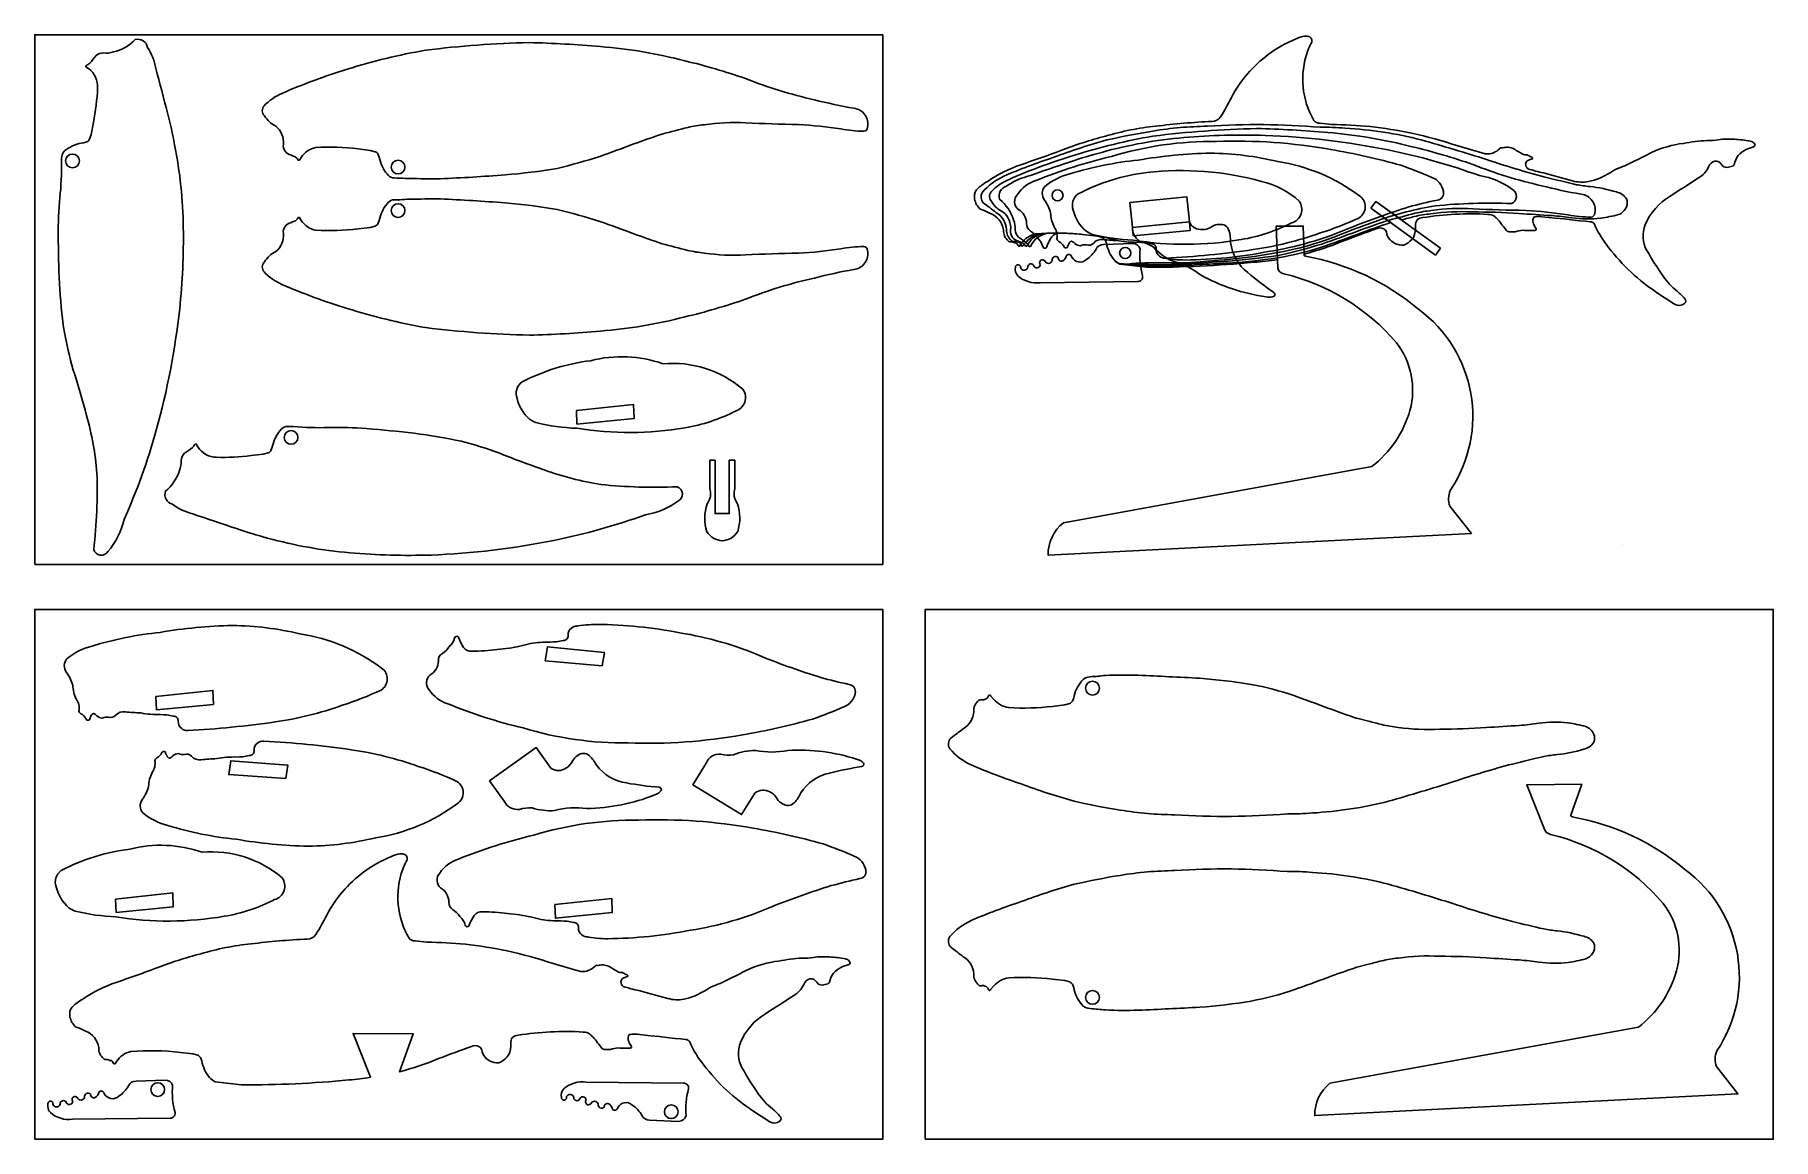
# Model space of a CAD drawing. Header units: millimetres. Extents: x 0 to 16.4, y 0 to 10.4.
import ezdxf

# ---------------------------------------------------------------- set-up
doc = ezdxf.new("R2010")
doc.units = ezdxf.units.MM
doc.layers.get('0').update_dxf_attribs({"color": 6})
doc.layers.add('Holes', color=50, linetype='Continuous')
doc.layers.add('Outside', color=180, linetype='Continuous')

msp = doc.modelspace()

# ---------------------------------------------------------------- linework, layer by layer
at = {"color": 5}
for p, q in [((12.605, 8.786), (12.652, 8.85)), ((12.605, 8.786), (13.214, 8.344)), ((12.652, 8.85), (13.261, 8.408)), ((10.072, 8.509), (10.072, 8.509)), ((13.214, 8.344), (13.261, 8.408)), ((14.973, 5.611), (14.973, 5.611)), ((9.653, 4.615), (9.653, 4.615))]:
    msp.add_line(p, q, dxfattribs=at)
at = {"color": 1}
for points in [[(0, 5.423), (8, 5.423), (8, 10.423), (0, 10.423)], [(10.355, 8.603), (10.892, 8.656), (10.899, 8.577), (10.362, 8.524)], [(10.355, 8.603), (10.892, 8.656), (10.899, 8.577), (10.362, 8.524)], [(10.355, 8.603), (10.892, 8.656), (10.899, 8.577), (10.362, 8.524)], [(0, 0), (8, 0), (8, 5), (0, 5)], [(8.4, 0), (16.4, 0), (16.4, 5), (8.4, 5)]]:
    msp.add_lwpolyline(points, close=True, dxfattribs=at)
at = {"color": 6}
for points in [[(10.236, 8.258, -0.094864), (10.183, 8.298, -0.126152), (10.109, 8.456), (10.097, 8.487, 0.129927), (10.072, 8.509), (10.025, 8.522), (9.91, 8.535, 0.050137), (9.441, 8.543, 0.201995), (9.308, 8.452), (9.297, 8.434, -0.367695), (9.287, 8.428, -0.149113), (9.276, 8.434, 0.361469), (9.244, 8.46, 0.030259), (9.214, 8.469, -0.275964), (9.183, 8.477, -0.225828), (9.138, 8.581, 0.282125), (9.013, 8.736, 0.075836), (8.937, 8.77, -0.204958), (8.901, 8.795, -0.177681), (8.864, 8.903, -0.046998), (8.871, 8.941, -0.107139), (8.902, 8.977, -0.047433), (8.993, 9.042, -0.066033), (9.302, 9.196, 0.003948), (9.678, 9.329, -0.031544), (10.101, 9.466, -0.046529), (10.575, 9.56, -0.018505), (11.105, 9.605, 0.228748), (11.186, 9.647, 0.028348), (11.289, 9.832, -0.113295), (11.636, 10.235, -0.069202), (11.898, 10.384, -0.079581), (11.979, 10.409, -0.163526), (12.027, 10.402, -0.430853), (12.039, 10.337, 0.048569), (12.006, 10.264, 0.220863), (12.066, 9.613, 0.234798), (12.122, 9.588, 0.019608), (12.234, 9.576, -0.014502), (12.597, 9.557, -0.02176), (12.989, 9.494, -0.02303), (13.425, 9.374, 0.012823), (13.683, 9.3, 0.151239), (13.761, 9.31, 0.107286), (13.818, 9.347, -0.229679), (13.847, 9.357, 0.019671), (13.87, 9.359, -0.161795), (13.925, 9.356, -0.088565), (13.976, 9.332, -0.020787), (14.021, 9.304, 0.187613), (14.067, 9.291, -0.144639), (14.089, 9.284, 0.07893), (14.123, 9.267, -0.269806), (14.128, 9.261, -0.33556), (14.128, 9.253, -0.140964), (14.116, 9.248, 0.112211), (14.084, 9.236, 0.253428), (14.064, 9.2, 0.238359), (14.086, 9.158, 0.023573), (14.231, 9.119, 0.002844), (14.507, 9.044, 0.112221), (14.658, 9.037, 0.090569), (14.861, 9.121, -0.06198), (14.94, 9.163, 0.039126), (15.095, 9.233, 0.020166), (15.25, 9.312, -0.075791), (15.552, 9.398, -0.032244), (15.774, 9.425, 0.052442), (15.881, 9.431, -0.065712), (16.033, 9.436, -0.03056), (16.183, 9.419, -0.166748), (16.219, 9.399, -0.494274), (16.216, 9.365, -0.065708), (16.214, 9.364, 0.025026), (16.205, 9.362, 0.029544), (16.144, 9.339, 0.248396), (16.031, 9.198, -0.188946), (16.025, 9.19, -0.08424), (16.014, 9.184, -0.067918), (15.963, 9.171, -0.312369), (15.913, 9.198, 0.260228), (15.85, 9.23, 0.253497), (15.789, 9.177, -0.160794), (15.694, 9.071, 0.000287), (15.428, 8.9, 0.163211), (15.192, 8.629, 0.231323), (15.207, 8.388, 0.02189), (15.36, 8.146, 0.072127), (15.493, 8.002, -0.042417), (15.567, 7.932, -0.433641), (15.562, 7.886, -0.310106), (15.469, 7.881, -0.01729), (15.275, 8.008, -0.085876), (14.823, 8.448, -0.0613), (14.713, 8.634, 0.284284), (14.673, 8.658), (14.628, 8.663), (14.576, 8.668), (14.517, 8.674), (14.426, 8.686), (14.342, 8.693), (14.217, 8.706, 0.06657), (14.15, 8.704, 0.271207), (14.137, 8.693, 0.193938), (14.138, 8.637, 0.039507), (14.16, 8.597, -0.660271), (14.151, 8.575, -0.036877), (14.055, 8.577, 0.109122), (13.985, 8.568, -0.096821), (13.91, 8.563, -0.274814), (13.873, 8.587, 0.036219), (13.791, 8.69, -0.064905), (13.772, 8.707, 0.189754), (13.708, 8.728, 0.05503), (13.094, 8.697, 0.465762), (13.025, 8.622, -0.119406), (13.005, 8.51, -0.081273), (12.935, 8.445, -0.236759), (12.849, 8.447, -0.291476), (12.751, 8.561, 0.189296), (12.725, 8.592, 0.248435), (12.655, 8.592, 0.005219), (12.345, 8.477, -0.035993), (11.975, 8.353), (11.966, 8.617), (11.712, 8.617), (11.722, 8.301, -0.020751), (11.499, 8.276, -0.025577), (10.486, 8.229)], [(11.975, 8.347), (11.966, 8.617), (11.712, 8.617), (11.725, 8.221, 0.284525), (11.783, 8.167, -0.159066), (12.846, 7.515, -0.234135), (12.973, 6.878, -0.159244), (12.613, 6.347), (9.703, 5.818, 0.228896), (9.559, 5.513), (13.552, 5.717), (13.349, 5.974, -0.182198), (13.352, 6.122, 0.402183), (13.052, 7.834, 0.131777), (11.988, 8.332, -0.291275)]]:
    msp.add_lwpolyline(points, format="xyb", close=True, dxfattribs=at)
at = {"color": 5}
msp.add_lwpolyline([(12.605, 8.786), (12.652, 8.85), (12.892, 8.675, 0.002019), (13.015, 8.708, -0.031134), (13.171, 8.733, -0.04883), (13.561, 8.751, -0.016635), (14.001, 8.736, -0.000525), (14.313, 8.716, -0.014406), (14.499, 8.696, 0.064039), (14.772, 8.691, 0.021836), (14.939, 8.725, 0.211501), (15.015, 8.8, 0.215185), (15.015, 8.874, 0.208934), (14.92, 8.939, 0.048672), (14.67, 8.99, -0.019904), (14.545, 9.008, -0.003846), (14.249, 9.079, -0.018554), (13.696, 9.245, 0.007664), (13.079, 9.431, 0.049241), (12.36, 9.541, 0.027825), (12.125, 9.55, 0.03773), (11.063, 9.559, 0.038881), (10.548, 9.514, 0.015815), (10.115, 9.43, 0.022192), (9.612, 9.266, 0.021332), (9.141, 9.088, 0.102955), (8.939, 8.936, 0.323401), (8.949, 8.835, -0.013714), (9.067, 8.746, -0.255446), (9.166, 8.584, 0.225828), (9.212, 8.481, 0.275964), (9.243, 8.473, -0.159944), (9.272, 8.469, -0.239198), (9.305, 8.438, 0.450537), (9.317, 8.429, 0.24727), (9.328, 8.439), (9.354, 8.467, -0.194392), (9.496, 8.547, -0.044172), (9.91, 8.535), (10.025, 8.522), (10.072, 8.509, -0.129927), (10.097, 8.487), (10.109, 8.456, 0.126152), (10.183, 8.298, 0.244017), (10.266, 8.257, -0.013221), (10.409, 8.244, 0.020551), (10.719, 8.242, 0.00391), (11.298, 8.27, 0.02216), (11.784, 8.328, 0.035782), (12.186, 8.434, 0.005856), (12.506, 8.551, -0.00531), (12.772, 8.645, 0.000327), (12.792, 8.65)], format="xyb", close=True, dxfattribs=at)
at = {"color": 4}
msp.add_lwpolyline([(10.183, 8.298, -0.126152), (10.109, 8.456), (10.097, 8.487, 0.129927), (10.072, 8.509), (10.025, 8.522), (9.91, 8.535, 0.042571), (9.511, 8.548, 0.214494), (9.374, 8.454), (9.358, 8.428, -0.377001), (9.344, 8.431, 0.239198), (9.311, 8.463, -0.05853), (9.276, 8.477, -0.38558), (9.205, 8.578, 0.25429), (9.135, 8.748, -0.137099), (9.027, 8.847, -0.396687), (9.023, 8.941, -0.106382), (9.192, 9.058, -0.030208), (9.808, 9.286, -0.032904), (10.548, 9.466, -0.02498), (11.526, 9.538, -0.015398), (12.198, 9.5, -0.043798), (12.992, 9.366, -0.025384), (13.566, 9.198, 0.038369), (14.214, 8.998, 0.019615), (14.588, 8.918, -0.435416), (14.717, 8.739, -0.383995), (14.679, 8.701, -0.042726), (14.464, 8.723, 0.02414), (14.065, 8.765, -0.009609), (13.565, 8.781, 0.04883), (13.175, 8.764, 0.031134), (13.02, 8.738, 0.000191), (12.777, 8.674, 0.009057), (12.51, 8.581, -0.005856), (12.19, 8.464, -0.020278), (11.788, 8.351, -0.024487), (11.297, 8.29, -0.009888), (10.686, 8.253, -0.009943), (10.394, 8.256, -0.023718), (10.308, 8.259, -0.010082), (10.236, 8.261, -0.164308)], format="xyb", close=True, dxfattribs=at)
at = {"color": 7}
msp.add_lwpolyline([(9.584, 8.551, 0.25555), (9.408, 8.452), (9.392, 8.426, -0.377001), (9.378, 8.429, 0.126525), (9.356, 8.458, 0.028739), (9.28, 8.514, -0.205796), (9.249, 8.582, 0.112113), (9.234, 8.675, 0.146466), (9.102, 8.87, -0.437626), (9.168, 8.993, -0.103541), (9.36, 9.084, -0.003281), (9.771, 9.225, -0.019092), (10.066, 9.313, -0.047219), (10.84, 9.452, -0.029546), (11.607, 9.473, -0.040312), (12.766, 9.336, -0.037282), (13.629, 9.093, -0.122966), (13.939, 8.962, -0.655428), (13.929, 8.829, 0.037312), (13.209, 8.807, 0.045925), (12.673, 8.67, 0.011518), (12.255, 8.513, -0.026937), (11.892, 8.401, -0.021352), (11.449, 8.324, -0.009159), (10.997, 8.28, -0.026394), (10.64, 8.27, 0.03262), (10.308, 8.259, -0.010082), (10.236, 8.261, -0.164308), (10.183, 8.298, -0.126152), (10.109, 8.456), (10.097, 8.487, 0.129927), (10.072, 8.509), (10.025, 8.522), (9.91, 8.535, 0.034804)], format="xyb", close=True, dxfattribs=at)
at = {"color": 2}
msp.add_lwpolyline([(10.668, 8.314, -0.233512), (10.611, 8.333, -0.282358), (10.579, 8.401, 0.438262), (10.531, 8.451, 0.062507), (10.411, 8.464, -0.04976), (10.225, 8.479, 0.022133), (10.025, 8.522), (9.91, 8.535, 0.025396), (9.672, 8.551, 0.252993), (9.593, 8.515, 0.052076), (9.548, 8.425, -0.839649), (9.509, 8.425, 0.162763), (9.459, 8.505, 0.119756), (9.393, 8.57, -0.288794), (9.356, 8.642, 0.266261), (9.277, 8.775, -0.423782), (9.269, 8.916, -0.170625), (9.444, 9.047, -0.038564), (10.156, 9.274, -0.076243), (11.145, 9.416, -0.053167), (12.225, 9.34, -0.02592), (12.885, 9.191, -0.018567), (13.18, 9.077, -0.256888), (13.288, 8.945, -0.448334), (13.231, 8.863, 0.018693), (12.963, 8.798, 0.020641), (12.409, 8.601, -0.06349), (11.634, 8.376, -0.044548), (10.853, 8.297, -0.033252), (10.646, 8.314)], format="xyb", dxfattribs=at)
at = {"color": 3}
for points in [[(10.531, 8.451, -0.438262), (10.579, 8.401, 0.282358), (10.611, 8.333, 0.233512), (10.668, 8.314, 0.022072), (11.494, 8.395, 0.050373), (12.125, 8.552, 0.032799), (12.492, 8.695, 0.541969), (12.497, 8.903, 0.122663), (11.725, 9.226, 0.056416), (11.09, 9.305, 0.037873), (10.408, 9.24, 0.048838), (9.765, 9.11, 0.113337), (9.529, 8.991, 0.362355), (9.525, 8.863, -0.086452), (9.583, 8.742, 0.104782), (9.616, 8.61, -0.205377), (9.642, 8.5, 0.236131), (9.661, 8.472, -0.157435), (9.706, 8.428, 0.552865), (9.741, 8.416, -0.119846), (9.755, 8.447, -0.373614), (9.782, 8.475, -0.047745), (9.812, 8.453, 0.216064), (9.864, 8.432, -0.199044), (9.921, 8.439, 0.280346), (9.989, 8.457, -0.259612), (10.079, 8.49, 0.016518), (10.225, 8.479, 0.04976), (10.411, 8.464, -0.062507)], [(9.486, 8.252, -1.017538), (9.528, 8.288, 0.70375), (9.597, 8.291, -0.722886), (9.654, 8.322, 0.592378), (9.698, 8.288, 0.178388), (9.734, 8.342, -0.59571), (9.783, 8.324, 0.490809), (9.92, 8.301, 0.113777), (10.011, 8.399, -0.312062), (10.083, 8.443), (10.357, 8.454, -0.312104), (10.427, 8.404, 0.09059), (10.45, 8.147, -0.475779), (10.403, 8.093), (9.484, 8.083, -0.211056), (9.274, 8.147, -0.236193), (9.251, 8.23, -0.782487), (9.298, 8.239, 1.01067), (9.367, 8.231, -0.744042), (9.422, 8.247, 0.805498)]]:
    msp.add_lwpolyline(points, format="xyb", close=True, dxfattribs=at)
at = {"color": 1}
for points in [[(9.975, 8.539, 0.05178), (10.36, 8.485, 0.083262), (11.381, 8.49, 0.077776), (11.856, 8.647, 0.518816), (11.927, 8.853, 0.127104), (11.573, 9.038, 0.096401), (10.491, 9.122, 0.090108), (9.844, 8.922, 0.344002), (9.797, 8.767, 0.158404), (9.915, 8.571, 0.054628)], [(11.691, 7.955, -0.177216), (11.616, 7.949, -0.09015), (10.997, 8.156, 0.101024), (10.722, 8.291, -0.094072), (10.552, 8.419, 0.094848), (10.442, 8.466, -0.317842), (10.355, 8.603), (10.331, 8.839), (10.868, 8.892), (10.892, 8.656, 0.313068), (11.015, 8.584, 0.154737), (11.106, 8.614, -0.140588), (11.171, 8.632, -0.384314), (11.265, 8.577, -0.081159), (11.281, 8.463, 0.20303), (11.442, 8.179, 0.021344), (11.688, 7.991, -0.474811)]]:
    msp.add_lwpolyline(points, format="xyb", close=True, dxfattribs=at)
at = {"color": 5}
msp.add_lwpolyline([(6.34, 5.733, -0.15829), (6.343, 5.996, 0.248082), (6.367, 6.143), (6.367, 6.407), (6.418, 6.407), (6.418, 5.904), (6.551, 5.904), (6.551, 6.407), (6.605, 6.407), (6.605, 6.143, 0.248082), (6.629, 5.996, -0.15829), (6.631, 5.733)], format="xyb", dxfattribs=at)
at = {"color": 3}
msp.add_circle((9.648, 8.907), 0.0519, dxfattribs=at)
at = {"color": 7}
msp.add_circle((10.287, 8.363), 0.0528, dxfattribs=at)
at = {"color": 6}
msp.add_circle((10.287, 8.363), 0.0528, dxfattribs=at)
at = {"color": 4}
msp.add_circle((10.287, 8.363), 0.0528, dxfattribs=at)
at = {"color": 1}
msp.add_circle((10.287, 8.363), 0.0528, dxfattribs=at)
at = {"color": 5}
for centre, start, end in [((6.496, 5.833), 212.5262, 266.7467), ((6.475, 5.833), 273.2674, 327.4731)]:
    msp.add_arc(centre, 0.185, start, end, dxfattribs=at)
at = {"layer": 'Holes'}
for points in [[(5.11, 6.877), (5.648, 6.934), (5.653, 6.801), (5.115, 6.748)], [(5.353, 4.467), (4.815, 4.516), (4.836, 4.647), (5.373, 4.594)], [(1.143, 4.179), (1.681, 4.236), (1.686, 4.104), (1.149, 4.051)], [(2.369, 3.403), (1.83, 3.441), (1.849, 3.572), (2.387, 3.531)], [(0.763, 2.267), (1.301, 2.324), (1.305, 2.192), (0.768, 2.139)], [(4.906, 2.214), (5.444, 2.271), (5.448, 2.139), (4.911, 2.086)]]:
    msp.add_lwpolyline(points, close=True, dxfattribs=at)
for centre in [(0.356, 9.232), (3.427, 9.174), (3.427, 8.763), (2.418, 6.623), (9.978, 4.257), (9.978, 1.339), (1.16, 0.468), (6.004, 0.26)]:
    msp.add_circle(centre, 0.065, dxfattribs=at)
at = {"layer": 'Outside'}
msp.add_line((9.764, 1.485), (9.764, 1.485), dxfattribs=at)
for points in [[(0.593, 9.92, 0.25555), (0.508, 10.103), (0.483, 10.121, -0.377001), (0.487, 10.134, 0.126525), (0.518, 10.154, 0.028739), (0.578, 10.226, -0.205796), (0.648, 10.251, 0.112113), (0.743, 10.26, 0.146466), (0.947, 10.377, -0.437626), (1.064, 10.303, -0.103541), (1.141, 10.105, -0.003281), (1.252, 9.685, -0.019092), (1.319, 9.384, -0.047219), (1.401, 8.602, -0.029546), (1.367, 7.835, -0.040312), (1.146, 6.69, -0.037282), (0.842, 5.847, -0.122966), (0.689, 5.546, -0.655428), (0.556, 5.566, 0.037312), (0.587, 6.286, 0.045925), (0.489, 6.83, 0.011518), (0.363, 7.259, -0.026937), (0.277, 7.629, -0.021352), (0.233, 8.076, -0.009159), (0.221, 8.53, -0.026394), (0.237, 8.887, 0.03262), (0.251, 9.219, -0.010082), (0.257, 9.291, -0.164308), (0.298, 9.34, -0.126152), (0.461, 9.403), (0.493, 9.413, 0.129927), (0.516, 9.436), (0.532, 9.483), (0.554, 9.596, 0.034804)], [(3.323, 9.109, -0.126152), (3.249, 9.267), (3.237, 9.298, 0.129927), (3.212, 9.319), (3.165, 9.332), (3.05, 9.346, 0.042571), (2.651, 9.359, 0.214494), (2.514, 9.265), (2.497, 9.239, -0.377001), (2.483, 9.242, 0.239198), (2.45, 9.273, -0.05853), (2.415, 9.288, -0.38558), (2.345, 9.389, 0.25429), (2.275, 9.559, -0.137099), (2.167, 9.658, -0.396687), (2.163, 9.752, -0.106382), (2.332, 9.869, -0.030208), (2.948, 10.097, -0.032904), (3.687, 10.277, -0.02498), (4.666, 10.349, -0.015398), (5.337, 10.311, -0.043798), (6.132, 10.177, -0.025384), (6.706, 10.009, 0.038369), (7.354, 9.809, 0.019615), (7.728, 9.729, -0.435416), (7.857, 9.55, -0.383995), (7.819, 9.512, -0.042726), (7.604, 9.534, 0.02414), (7.205, 9.576, -0.009609), (6.705, 9.592, 0.04883), (6.315, 9.574, 0.031134), (6.16, 9.549, 0.000191), (5.917, 9.485, 0.009057), (5.65, 9.392, -0.005856), (5.33, 9.275, -0.020278), (4.928, 9.162, -0.024487), (4.437, 9.101, -0.009888), (3.826, 9.064, -0.009943), (3.534, 9.067, -0.023718), (3.448, 9.07, -0.010082), (3.375, 9.072, -0.164308)], [(3.323, 8.827, 0.126152), (3.249, 8.67), (3.237, 8.639, -0.129927), (3.212, 8.617), (3.165, 8.604), (3.05, 8.591, -0.042571), (2.651, 8.578, -0.214494), (2.514, 8.671), (2.497, 8.698, 0.377001), (2.483, 8.695, -0.239198), (2.45, 8.663, 0.05853), (2.415, 8.649, 0.38558), (2.345, 8.548, -0.25429), (2.275, 8.378, 0.137099), (2.167, 8.279, 0.396687), (2.163, 8.185, 0.106382), (2.332, 8.067, 0.030208), (2.948, 7.84, 0.032904), (3.687, 7.659, 0.02498), (4.666, 7.588, 0.015398), (5.337, 7.626, 0.043798), (6.132, 7.76, 0.025384), (6.706, 7.928, -0.038369), (7.354, 8.127, -0.019615), (7.728, 8.208, 0.435416), (7.857, 8.387, 0.383995), (7.819, 8.425, 0.042726), (7.604, 8.403, -0.02414), (7.205, 8.361, 0.009609), (6.705, 8.345, -0.04883), (6.315, 8.362, -0.031134), (6.16, 8.388, -0.000191), (5.917, 8.451, -0.009057), (5.65, 8.545, 0.005856), (5.33, 8.661, 0.020278), (4.928, 8.774, 0.024487), (4.437, 8.836, 0.009888), (3.826, 8.873, 0.009943), (3.534, 8.87, 0.023718), (3.448, 8.866, 0.010082), (3.375, 8.865, 0.164308)], [(4.728, 6.763, 0.05178), (5.114, 6.709, 0.083262), (6.134, 6.714, 0.077776), (6.609, 6.871, 0.518816), (6.68, 7.077, 0.20168), (5.925, 7.318, 0.149264), (5.245, 7.347, 0.090108), (4.597, 7.146, 0.344002), (4.55, 6.991, 0.158404), (4.668, 6.795, 0.054628)], [(1.715, 6.435, -0.25555), (1.539, 6.534), (1.523, 6.56, 0.377001), (1.509, 6.557, -0.126525), (1.487, 6.528, -0.028739), (1.411, 6.473, 0.205796), (1.381, 6.405, -0.112113), (1.365, 6.311, -0.146466), (1.233, 6.116, 0.437626), (1.299, 5.993, 0.103541), (1.491, 5.902, 0.003281), (1.902, 5.762, 0.019092), (2.197, 5.673, 0.047219), (2.971, 5.535, 0.029546), (3.738, 5.513, 0.040312), (4.897, 5.651, 0.037282), (5.76, 5.893, 0.122966), (6.071, 6.024, 0.655428), (6.06, 6.157, -0.037312), (5.34, 6.179, -0.045925), (4.804, 6.316, -0.011518), (4.386, 6.473, 0.026937), (4.023, 6.586, 0.021352), (3.58, 6.662, 0.009159), (3.128, 6.706, 0.026394), (2.771, 6.716, -0.03262), (2.439, 6.727, 0.010082), (2.367, 6.725, 0.164308), (2.314, 6.688, 0.126152), (2.241, 6.53), (2.228, 6.499, -0.129927), (2.203, 6.478), (2.156, 6.465), (2.041, 6.451, -0.034804)], [(1.306, 3.994, -0.438262), (1.354, 3.945, 0.282358), (1.386, 3.876, 0.233512), (1.443, 3.857, 0.022072), (2.269, 3.938, 0.050373), (2.9, 4.095, 0.032799), (3.267, 4.239, 0.541969), (3.272, 4.446, 0.122663), (2.5, 4.769, 0.056416), (1.865, 4.848, 0.037873), (1.183, 4.783, 0.048838), (0.54, 4.654, 0.113337), (0.304, 4.535, 0.362355), (0.3, 4.406, -0.086452), (0.358, 4.285, 0.104782), (0.391, 4.153, -0.205377), (0.417, 4.043, 0.236131), (0.436, 4.015, -0.157435), (0.481, 3.971, 0.552865), (0.516, 3.959, -0.119846), (0.53, 3.991, -0.373614), (0.557, 4.018, -0.047745), (0.587, 3.997, 0.216064), (0.639, 3.975, -0.199044), (0.696, 3.982, 0.280346), (0.764, 4.001, -0.259612), (0.854, 4.033, 0.016518), (1, 4.023, 0.04976), (1.186, 4.007, -0.062507)], [(8.833, 3.532, -0.102955), (8.631, 3.684, -0.323401), (8.641, 3.786, 0.013714), (8.759, 3.874, 0.255446), (8.857, 4.036, -0.225828), (8.903, 4.14, -0.275964), (8.934, 4.147, 0.159944), (8.963, 4.151, 0.239198), (8.996, 4.183, -0.450537), (9.008, 4.192, -0.24727), (9.02, 4.182), (9.045, 4.154, 0.194392), (9.188, 4.073, 0.044172), (9.601, 4.085), (9.716, 4.099), (9.764, 4.112, 0.129927), (9.788, 4.133), (9.801, 4.164, -0.126152), (9.874, 4.322, -0.244017), (9.957, 4.364, 0.013221), (10.101, 4.377, -0.020551), (10.41, 4.378, -0.00391), (10.989, 4.35, -0.02216), (11.475, 4.292, -0.035782), (11.878, 4.186, -0.005856), (12.197, 4.069, 0.00531), (12.463, 3.975, -0.000327), (12.483, 3.97), (12.583, 3.945, -0.002019), (12.707, 3.913, 0.031134), (12.862, 3.887, 0.04883), (13.252, 3.869, 0.016635), (13.693, 3.885, 0.000525), (14.004, 3.905, 0.014406), (14.19, 3.925, -0.064039), (14.463, 3.93, -0.021836), (14.631, 3.895, -0.211501), (14.706, 3.821, -0.215185), (14.706, 3.746, -0.208934), (14.612, 3.681, -0.048672), (14.361, 3.63, 0.019904), (14.236, 3.612, 0.003846), (13.94, 3.541, 0.018554), (13.387, 3.375, -0.007664), (12.77, 3.19, -0.049241), (12.052, 3.079, -0.027825), (11.816, 3.071, -0.03773), (10.755, 3.062, -0.038881), (10.239, 3.106, -0.015815), (9.806, 3.19, -0.022192), (9.304, 3.354, -0.021332)], [(2.022, 3.62, 0.438262), (2.07, 3.669, -0.282358), (2.102, 3.738, -0.233512), (2.159, 3.757, -0.022072), (2.985, 3.676, -0.050373), (3.616, 3.519, -0.032799), (3.983, 3.376, -0.541969), (3.988, 3.168, -0.122663), (3.216, 2.845, -0.056416), (2.581, 2.766, -0.037873), (1.899, 2.831, -0.048838), (1.256, 2.961, -0.113337), (1.02, 3.08, -0.362355), (1.016, 3.208, 0.086452), (1.074, 3.329, -0.104782), (1.107, 3.461, 0.205377), (1.133, 3.571, -0.236131), (1.152, 3.599, 0.157435), (1.197, 3.643, -0.552865), (1.232, 3.655, 0.119846), (1.246, 3.623, 0.373614), (1.273, 3.596, 0.047745), (1.303, 3.617, -0.216064), (1.355, 3.639, 0.199044), (1.412, 3.632, -0.280346), (1.48, 3.614, 0.259612), (1.57, 3.581, -0.016518), (1.716, 3.592, -0.04976), (1.902, 3.607, 0.062507)], [(5.91, 3.292, -0.177216), (5.848, 3.249, -0.09015), (5.208, 3.121, 0.101024), (4.902, 3.101, -0.094072), (4.691, 3.127, 0.094848), (4.572, 3.113, -0.317842), (4.428, 3.189), (4.29, 3.382), (4.73, 3.696), (4.868, 3.502, 0.313068), (5.011, 3.502, 0.154737), (5.075, 3.573, -0.140588), (5.122, 3.621, -0.384314), (5.231, 3.62, -0.081159), (5.301, 3.528, 0.20303), (5.583, 3.362, 0.021344), (5.89, 3.321, -0.474811)], [(7.818, 3.548, 0.177216), (7.753, 3.587, 0.09015), (7.106, 3.67, -0.101024), (6.799, 3.669, 0.094072), (6.59, 3.628, -0.094848), (6.471, 3.634, 0.317842), (6.333, 3.549), (6.208, 3.346), (6.668, 3.064), (6.793, 3.267, -0.313068), (6.935, 3.277, -0.154737), (7.004, 3.211, 0.140588), (7.055, 3.166, 0.384314), (7.163, 3.174, 0.081159), (7.227, 3.27, -0.20303), (7.496, 3.455, -0.021344), (7.8, 3.517, 0.474811)], [(14.49, 3.057), (14.593, 3.351), (14.074, 3.346), (14.24, 2.931, 0.284525), (14.298, 2.877, -0.159066), (15.361, 2.225, -0.234135), (15.488, 1.589, -0.159244), (15.128, 1.057), (12.218, 0.528, 0.228896), (12.074, 0.224), (16.067, 0.428), (15.864, 0.685, -0.182198), (15.867, 0.833, 0.402183), (15.567, 2.545, 0.131777), (14.503, 3.042, -0.291275)], [(0.381, 2.153, 0.05178), (0.766, 2.099, 0.083262), (1.787, 2.104, 0.077776), (2.262, 2.261, 0.518816), (2.333, 2.468, 0.20168), (1.578, 2.708, 0.149264), (0.897, 2.737, 0.090108), (0.25, 2.536, 0.344002), (0.202, 2.381, 0.158404), (0.321, 2.185, 0.054628)], [(1.701, 0.542, -0.094864), (1.649, 0.582, -0.126152), (1.575, 0.74), (1.562, 0.771, 0.129927), (1.538, 0.793), (1.49, 0.806), (1.375, 0.819, 0.050137), (0.906, 0.827, 0.201995), (0.773, 0.736), (0.762, 0.718, -0.367695), (0.752, 0.712, -0.149113), (0.741, 0.718, 0.361469), (0.709, 0.744, 0.030259), (0.679, 0.753, -0.275964), (0.648, 0.761, -0.225828), (0.603, 0.865, 0.282125), (0.478, 1.02, 0.075836), (0.402, 1.054, -0.204958), (0.367, 1.079, -0.177681), (0.33, 1.187, -0.046998), (0.336, 1.225, -0.107139), (0.367, 1.261, -0.047433), (0.458, 1.326, -0.066033), (0.767, 1.48, 0.003948), (1.143, 1.613, -0.031544), (1.566, 1.75, -0.046529), (2.041, 1.844, -0.018505), (2.57, 1.889, 0.228748), (2.651, 1.931, 0.028348), (2.755, 2.116, -0.113295), (3.101, 2.519, -0.069202), (3.364, 2.668, -0.079581), (3.445, 2.693, -0.163526), (3.492, 2.686, -0.430853), (3.505, 2.621, 0.048569), (3.471, 2.548, 0.220863), (3.531, 1.897, 0.234798), (3.587, 1.872, 0.019608), (3.7, 1.86, -0.014502), (4.062, 1.841, -0.02176), (4.455, 1.778, -0.02303), (4.89, 1.658, 0.012823), (5.148, 1.584, 0.151239), (5.226, 1.594, 0.107286), (5.283, 1.631, -0.229679), (5.313, 1.641, 0.019671), (5.335, 1.643, -0.161795), (5.39, 1.64, -0.088565), (5.442, 1.616, -0.020787), (5.487, 1.588, 0.187613), (5.532, 1.575, -0.144639), (5.554, 1.568, 0.07893), (5.588, 1.551, -0.269806), (5.594, 1.545, -0.33556), (5.593, 1.537, -0.140964), (5.582, 1.532, 0.112211), (5.549, 1.52, 0.253428), (5.529, 1.484, 0.238359), (5.552, 1.442, 0.023573), (5.697, 1.403, 0.002844), (5.973, 1.328, 0.112221), (6.123, 1.321, 0.090569), (6.326, 1.405, -0.06198), (6.405, 1.447, 0.039126), (6.56, 1.517, 0.020166), (6.716, 1.596, -0.075791), (7.017, 1.682, -0.032244), (7.24, 1.709, 0.052442), (7.347, 1.715, -0.065712), (7.498, 1.72, -0.03056), (7.648, 1.703, -0.166748), (7.684, 1.682, -0.494274), (7.682, 1.649, -0.065708), (7.679, 1.648, 0.025026), (7.671, 1.646, 0.029544), (7.609, 1.623, 0.248396), (7.496, 1.482, -0.188946), (7.49, 1.474, -0.08424), (7.48, 1.468, -0.067918), (7.428, 1.455, -0.312369), (7.378, 1.482, 0.260228), (7.316, 1.514, 0.253497), (7.254, 1.461, -0.160794), (7.159, 1.355, 0.000287), (6.893, 1.184, 0.163211), (6.658, 0.913, 0.231323), (6.673, 0.672, 0.02189), (6.825, 0.43, 0.072127), (6.958, 0.286, -0.042417), (7.032, 0.216, -0.433641), (7.028, 0.17, -0.310106), (6.935, 0.165, -0.01729), (6.74, 0.292, -0.085876), (6.288, 0.732, -0.0613), (6.178, 0.918, 0.284284), (6.139, 0.942), (6.094, 0.947), (6.041, 0.951), (5.983, 0.958), (5.892, 0.97), (5.807, 0.977), (5.682, 0.99, 0.06657), (5.615, 0.988, 0.271207), (5.602, 0.977, 0.193938), (5.603, 0.921, 0.039507), (5.625, 0.881, -0.660271), (5.616, 0.859, -0.036877), (5.521, 0.861, 0.109122), (5.451, 0.852, -0.096821), (5.375, 0.847, -0.274814), (5.339, 0.871, 0.036219), (5.256, 0.974, -0.064905), (5.237, 0.991, 0.189754), (5.173, 1.012, 0.05503), (4.559, 0.981, 0.465762), (4.49, 0.906, -0.119406), (4.47, 0.794, -0.081273), (4.4, 0.729, -0.236759), (4.314, 0.731, -0.291476), (4.217, 0.845, 0.189296), (4.19, 0.876, 0.248435), (4.12, 0.876, 0.005219), (3.81, 0.761, -0.035993), (3.44, 0.637), (3.57, 0.994), (3.002, 0.999), (3.166, 0.585, -0.037581), (2.964, 0.56, -0.025577), (1.951, 0.513)], [(8.833, 2.064, 0.102955), (8.631, 1.913, 0.323401), (8.641, 1.811, -0.013714), (8.759, 1.722, -0.255446), (8.857, 1.56, 0.225828), (8.903, 1.457, 0.275964), (8.934, 1.449, -0.159944), (8.963, 1.445, -0.239198), (8.996, 1.414, 0.450537), (9.008, 1.405, 0.24727), (9.02, 1.415), (9.045, 1.443, -0.194392), (9.188, 1.523, -0.044172), (9.601, 1.511), (9.716, 1.498), (9.764, 1.485, -0.129927), (9.788, 1.463), (9.801, 1.432, 0.126152), (9.874, 1.274, 0.244017), (9.957, 1.233, -0.013221), (10.101, 1.22, 0.020551), (10.41, 1.218, 0.00391), (10.989, 1.246, 0.02216), (11.475, 1.304, 0.035782), (11.878, 1.41, 0.005856), (12.197, 1.527, -0.00531), (12.463, 1.621, 0.000327), (12.483, 1.626), (12.583, 1.652, 0.002019), (12.707, 1.684, -0.031134), (12.862, 1.71, -0.04883), (13.252, 1.727, -0.016635), (13.693, 1.712, -0.000525), (14.004, 1.692, -0.014406), (14.19, 1.672, 0.064039), (14.463, 1.667, 0.021836), (14.631, 1.702, 0.211501), (14.706, 1.776, 0.215185), (14.706, 1.851, 0.208934), (14.612, 1.915, 0.048672), (14.361, 1.966, -0.019904), (14.236, 1.984, -0.003846), (13.94, 2.055, -0.018554), (13.387, 2.221, 0.007664), (12.77, 2.407, 0.049241), (12.052, 2.518, 0.027825), (11.816, 2.526, 0.03773), (10.755, 2.535, 0.038881), (10.239, 2.49, 0.015815), (9.806, 2.406, 0.022192), (9.304, 2.242, 0.021332)], [(0.359, 0.357, -1.017538), (0.401, 0.393, 0.70375), (0.47, 0.395, -0.722886), (0.527, 0.426, 0.592378), (0.571, 0.393, 0.178388), (0.607, 0.447, -0.59571), (0.656, 0.429, 0.490809), (0.793, 0.406, 0.113777), (0.884, 0.504, -0.312062), (0.956, 0.548), (1.23, 0.559, -0.312104), (1.3, 0.509, 0.09059), (1.323, 0.252, -0.475779), (1.276, 0.198), (0.357, 0.188, -0.211056), (0.147, 0.251, -0.236193), (0.124, 0.335, -0.782487), (0.171, 0.344, 1.01067), (0.241, 0.336, -0.744042), (0.295, 0.351, 0.805498)], [(5.203, 0.372, 1.017538), (5.245, 0.335, -0.70375), (5.315, 0.333, 0.722886), (5.371, 0.302, -0.592378), (5.415, 0.335, -0.178388), (5.451, 0.281, 0.59571), (5.5, 0.299, -0.490809), (5.637, 0.323, -0.113777), (5.728, 0.224, 0.312062), (5.8, 0.181), (6.074, 0.169, 0.312104), (6.144, 0.22, -0.09059), (6.167, 0.476, 0.475779), (6.12, 0.53), (5.201, 0.54, 0.211056), (4.991, 0.477, 0.236193), (4.968, 0.393, 0.782487), (5.015, 0.384, -1.01067), (5.085, 0.392, 0.744042), (5.139, 0.377, -0.805498)]]:
    msp.add_lwpolyline(points, format="xyb", close=True, dxfattribs=at)
for points in [[(5.119, 4.842, 0.233512), (5.063, 4.823, 0.282358), (5.031, 4.754, -0.438262), (4.983, 4.705, -0.062507), (4.862, 4.692, 0.04976), (4.676, 4.677, -0.022133), (4.476, 4.634), (4.362, 4.621, -0.025396), (4.124, 4.605, -0.252993), (4.045, 4.641, -0.052076), (4, 4.73, 0.839649), (3.961, 4.73, -0.162763), (3.91, 4.65, -0.119756), (3.845, 4.585, 0.288794), (3.808, 4.514, -0.266261), (3.728, 4.38, 0.423782), (3.721, 4.24, 0.170625), (3.896, 4.109, 0.038564), (4.608, 3.881, 0.076243), (5.597, 3.74, 0.053167), (6.677, 3.816, 0.02592), (7.337, 3.965, 0.018567), (7.632, 4.079, 0.256888), (7.74, 4.21, 0.448334), (7.682, 4.292, -0.018693), (7.415, 4.358, -0.020641), (6.86, 4.554, 0.06349), (6.085, 4.779, 0.044548), (5.304, 4.859, 0.033252), (5.098, 4.841)], [(5.219, 1.909, -0.233512), (5.162, 1.929, -0.282358), (5.13, 1.997, 0.438262), (5.082, 2.046, 0.062507), (4.962, 2.06, -0.04976), (4.776, 2.075, 0.022133), (4.576, 2.117), (4.461, 2.131, 0.025396), (4.223, 2.147, 0.252993), (4.144, 2.111, 0.052076), (4.099, 2.021, -0.839649), (4.061, 2.021, 0.162763), (4.01, 2.101, 0.119756), (3.945, 2.166, -0.288794), (3.907, 2.238, 0.266261), (3.828, 2.371, -0.423782), (3.821, 2.512, -0.170625), (3.996, 2.643, -0.038564), (4.707, 2.87, -0.076243), (5.696, 3.011, -0.053167), (6.776, 2.936, -0.02592), (7.436, 2.787, -0.018567), (7.731, 2.672, -0.256888), (7.839, 2.541, -0.448334), (7.782, 2.459, 0.018693), (7.514, 2.393, 0.020641), (6.96, 2.197, -0.06349), (6.185, 1.972, -0.044548), (5.404, 1.892, -0.033252), (5.197, 1.91)]]:
    msp.add_lwpolyline(points, format="xyb", dxfattribs=at)

doc.saveas('drawing.dxf')
